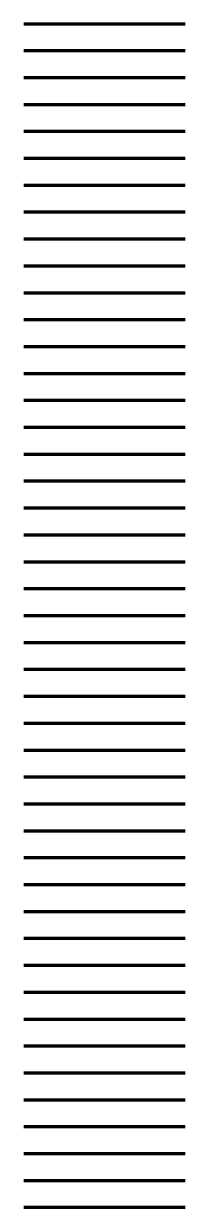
# Model space of a CAD drawing. Header units: metres. Extents: x -170 to 2070, y -13 to 14380.
# Drawn here: x 900 to 1020, y 900 to 1780 of the extents above; entities that cross this region are included whole.
import ezdxf
from ezdxf.lldxf.tags import DXFTag

# ---------------------------------------------------------------- set-up
doc = ezdxf.new("R2010")
doc.units = ezdxf.units.M
for name, color, linetype, lineweight in [('B-OI-KL-ET_HS_MANTELBUIS_PVC_180-RESERVE-G', 7, 'KL-RESERVE-SO', 70), ('B-OI-KL-ET_HS_MANTELBUIS_PVC_200-RESERVE-G', 7, 'KL-RESERVE-SO', 70), ('B-OI-KL-ET_HS_MANTELBUIS_PVC_225-RESERVE-G', 7, 'KL-RESERVE-SO', 70), ('B-OI-KL-ET_HS_MANTELBUIS_PVC_250-RESERVE-G', 7, 'KL-RESERVE-SO', 70), ('B-OI-KL-ET_HS_MANTELBUIS_PVC_280-RESERVE-G', 7, 'KL-RESERVE-SO', 70), ('B-OI-KL-ET_HS_MANTELBUIS_PVC_300-RESERVE-G', 7, 'KL-RESERVE-SO', 70), ('B-OI-KL-ET_HS_MANTELBUIS_PVC_315-RESERVE-G', 7, 'KL-RESERVE-SO', 70), ('B-OI-KL-ET_HS_MANTELBUIS_PVC_400-RESERVE-G', 7, 'KL-RESERVE-SO', 70), ('B-OI-KL-ET_HS_MANTELBUIS_PVC_50-RESERVE-G', 7, 'KL-RESERVE-SO', 70), ('B-OI-KL-ET_HS_MANTELBUIS_PVC_500-RESERVE-G', 7, 'KL-RESERVE-SO', 70), ('B-OI-KL-ET_HS_MANTELBUIS_PVC_63-RESERVE-G', 7, 'KL-RESERVE-SO', 70), ('B-OI-KL-ET_HS_MANTELBUIS_PVC_75-RESERVE-G', 7, 'KL-RESERVE-SO', 70), ('B-OI-KL-ET_HS_MANTELBUIS_PVC_80-RESERVE-G', 7, 'KL-RESERVE-SO', 70), ('B-OI-KL-ET_HS_MANTELBUIS_PVC_90-RESERVE-G', 7, 'KL-RESERVE-SO', 70), ('B-OI-KL-ET_HS_MANTELBUIS_ST-RESERVE-G', 7, 'KL-RESERVE-SO', 70), ('B-OI-KL-ET_HS_MANTELBUIS_ST_100-RESERVE-G', 7, 'KL-RESERVE-SO', 70), ('B-OI-KL-ET_HS_MANTELBUIS_ST_107-RESERVE-G', 7, 'KL-RESERVE-SO', 70), ('B-OI-KL-ET_HS_MANTELBUIS_ST_108-RESERVE-G', 7, 'KL-RESERVE-SO', 70), ('B-OI-KL-ET_HS_MANTELBUIS_ST_110-RESERVE-G', 7, 'KL-RESERVE-SO', 70), ('B-OI-KL-ET_HS_MANTELBUIS_ST_114.3-RESERVE-G', 7, 'KL-RESERVE-SO', 70), ('B-OI-KL-ET_HS_MANTELBUIS_ST_120-RESERVE-G', 7, 'KL-RESERVE-SO', 70), ('B-OI-KL-ET_HS_MANTELBUIS_ST_125-RESERVE-G', 7, 'KL-RESERVE-SO', 70), ('B-OI-KL-ET_HS_MANTELBUIS_ST_133-RESERVE-G', 7, 'KL-RESERVE-SO', 70), ('B-OI-KL-ET_HS_MANTELBUIS_ST_140-RESERVE-G', 7, 'KL-RESERVE-SO', 70), ('B-OI-KL-ET_HS_MANTELBUIS_ST_150-RESERVE-G', 7, 'KL-RESERVE-SO', 70), ('B-OI-KL-ET_HS_MANTELBUIS_ST_159-RESERVE-G', 7, 'KL-RESERVE-SO', 70), ('B-OI-KL-ET_HS_MANTELBUIS_ST_160-RESERVE-G', 7, 'KL-RESERVE-SO', 70), ('B-OI-KL-ET_HS_MANTELBUIS_ST_168.3-RESERVE-G', 7, 'KL-RESERVE-SO', 70), ('B-OI-KL-ET_HS_MANTELBUIS_ST_175-RESERVE-G', 7, 'KL-RESERVE-SO', 70), ('B-OI-KL-ET_HS_MANTELBUIS_ST_200-RESERVE-G', 7, 'KL-RESERVE-SO', 70), ('B-OI-KL-ET_HS_MANTELBUIS_ST_216-RESERVE-G', 7, 'KL-RESERVE-SO', 70), ('B-OI-KL-ET_HS_MANTELBUIS_ST_219.1-RESERVE-G', 7, 'KL-RESERVE-SO', 70), ('B-OI-KL-ET_HS_MANTELBUIS_ST_250-RESERVE-G', 7, 'KL-RESERVE-SO', 70), ('B-OI-KL-ET_HS_MANTELBUIS_ST_260-RESERVE-G', 7, 'KL-RESERVE-SO', 70), ('B-OI-KL-ET_HS_MANTELBUIS_ST_267-RESERVE-G', 7, 'KL-RESERVE-SO', 70), ('B-OI-KL-ET_HS_MANTELBUIS_ST_273-RESERVE-G', 7, 'KL-RESERVE-SO', 70), ('B-OI-KL-ET_HS_MANTELBUIS_ST_280-RESERVE-G', 7, 'KL-RESERVE-SO', 70), ('B-OI-KL-ET_HS_MANTELBUIS_ST_300-RESERVE-G', 7, 'KL-RESERVE-SO', 70), ('B-OI-KL-ET_HS_MANTELBUIS_ST_323.9-RESERVE-G', 7, 'KL-RESERVE-SO', 70), ('B-OI-KL-ET_HS_MANTELBUIS_ST_368-RESERVE-G', 7, 'KL-RESERVE-SO', 70), ('B-OI-KL-ET_HS_MANTELBUIS_ST_40-RESERVE-G', 7, 'KL-RESERVE-SO', 70), ('B-OI-KL-ET_HS_MANTELBUIS_ST_406.4-RESERVE-G', 7, 'KL-RESERVE-SO', 70), ('B-OI-KL-ET_HS_MANTELBUIS_ST_419-RESERVE-G', 7, 'KL-RESERVE-SO', 70), ('B-OI-KL-ET_HS_MANTELBUIS_ST_42.4-RESERVE-G', 7, 'KL-RESERVE-SO', 70), ('B-OI-KL-ET_HS_MANTELBUIS_ST_48.3-RESERVE-G', 7, 'KL-RESERVE-SO', 70)]:
    doc.layers.add(name, color=color, linetype=linetype, lineweight=lineweight)
doc.styles.get("Standard").update_dxf_attribs({"font": 'NLCS-ISO.ttf'})
tags = doc.linetypes.add('KL-RESERVE-SO', pattern='A,7,-2,["RS",Standard,S=1,R=0,X=-1,Y=-0.5],-1.5', length=10.5).pattern_tags.tags
tags[6] = DXFTag(74, 10)

msp = doc.modelspace()

# ---------------------------------------------------------------- linework, layer by layer
at = {"layer": 'B-OI-KL-ET_HS_MANTELBUIS_PVC_180-RESERVE-G'}
msp.add_line((900, 900), (1020, 900), dxfattribs=at)
at = {"layer": 'B-OI-KL-ET_HS_MANTELBUIS_PVC_200-RESERVE-G'}
msp.add_line((900, 920), (1020, 920), dxfattribs=at)
at = {"layer": 'B-OI-KL-ET_HS_MANTELBUIS_PVC_225-RESERVE-G'}
msp.add_line((900, 940), (1020, 940), dxfattribs=at)
at = {"layer": 'B-OI-KL-ET_HS_MANTELBUIS_PVC_250-RESERVE-G'}
msp.add_line((900, 960), (1020, 960), dxfattribs=at)
at = {"layer": 'B-OI-KL-ET_HS_MANTELBUIS_PVC_280-RESERVE-G'}
msp.add_line((900, 980), (1020, 980), dxfattribs=at)
at = {"layer": 'B-OI-KL-ET_HS_MANTELBUIS_PVC_300-RESERVE-G'}
msp.add_line((900, 1000), (1020, 1000), dxfattribs=at)
at = {"layer": 'B-OI-KL-ET_HS_MANTELBUIS_PVC_315-RESERVE-G'}
msp.add_line((900, 1020), (1020, 1020), dxfattribs=at)
at = {"layer": 'B-OI-KL-ET_HS_MANTELBUIS_PVC_400-RESERVE-G'}
msp.add_line((900, 1040), (1020, 1040), dxfattribs=at)
at = {"layer": 'B-OI-KL-ET_HS_MANTELBUIS_PVC_50-RESERVE-G'}
msp.add_line((900, 1060), (1020, 1060), dxfattribs=at)
at = {"layer": 'B-OI-KL-ET_HS_MANTELBUIS_PVC_500-RESERVE-G'}
msp.add_line((900, 1080), (1020, 1080), dxfattribs=at)
at = {"layer": 'B-OI-KL-ET_HS_MANTELBUIS_PVC_63-RESERVE-G'}
msp.add_line((900, 1100), (1020, 1100), dxfattribs=at)
at = {"layer": 'B-OI-KL-ET_HS_MANTELBUIS_PVC_75-RESERVE-G'}
msp.add_line((900, 1120), (1020, 1120), dxfattribs=at)
at = {"layer": 'B-OI-KL-ET_HS_MANTELBUIS_PVC_80-RESERVE-G'}
msp.add_line((900, 1140), (1020, 1140), dxfattribs=at)
at = {"layer": 'B-OI-KL-ET_HS_MANTELBUIS_PVC_90-RESERVE-G'}
msp.add_line((900, 1160), (1020, 1160), dxfattribs=at)
at = {"layer": 'B-OI-KL-ET_HS_MANTELBUIS_ST-RESERVE-G'}
msp.add_line((900, 1180), (1020, 1180), dxfattribs=at)
at = {"layer": 'B-OI-KL-ET_HS_MANTELBUIS_ST_100-RESERVE-G'}
msp.add_line((900, 1200), (1020, 1200), dxfattribs=at)
at = {"layer": 'B-OI-KL-ET_HS_MANTELBUIS_ST_107-RESERVE-G'}
msp.add_line((900, 1220), (1020, 1220), dxfattribs=at)
at = {"layer": 'B-OI-KL-ET_HS_MANTELBUIS_ST_108-RESERVE-G'}
msp.add_line((900, 1240), (1020, 1240), dxfattribs=at)
at = {"layer": 'B-OI-KL-ET_HS_MANTELBUIS_ST_110-RESERVE-G'}
msp.add_line((900, 1260), (1020, 1260), dxfattribs=at)
at = {"layer": 'B-OI-KL-ET_HS_MANTELBUIS_ST_114.3-RESERVE-G'}
msp.add_line((900, 1280), (1020, 1280), dxfattribs=at)
at = {"layer": 'B-OI-KL-ET_HS_MANTELBUIS_ST_120-RESERVE-G'}
msp.add_line((900, 1300), (1020, 1300), dxfattribs=at)
at = {"layer": 'B-OI-KL-ET_HS_MANTELBUIS_ST_125-RESERVE-G'}
msp.add_line((900, 1320), (1020, 1320), dxfattribs=at)
at = {"layer": 'B-OI-KL-ET_HS_MANTELBUIS_ST_133-RESERVE-G'}
msp.add_line((900, 1340), (1020, 1340), dxfattribs=at)
at = {"layer": 'B-OI-KL-ET_HS_MANTELBUIS_ST_140-RESERVE-G'}
msp.add_line((900, 1360), (1020, 1360), dxfattribs=at)
at = {"layer": 'B-OI-KL-ET_HS_MANTELBUIS_ST_150-RESERVE-G'}
msp.add_line((900, 1380), (1020, 1380), dxfattribs=at)
at = {"layer": 'B-OI-KL-ET_HS_MANTELBUIS_ST_159-RESERVE-G'}
msp.add_line((900, 1400), (1020, 1400), dxfattribs=at)
at = {"layer": 'B-OI-KL-ET_HS_MANTELBUIS_ST_160-RESERVE-G'}
msp.add_line((900, 1420), (1020, 1420), dxfattribs=at)
at = {"layer": 'B-OI-KL-ET_HS_MANTELBUIS_ST_168.3-RESERVE-G'}
msp.add_line((900, 1440), (1020, 1440), dxfattribs=at)
at = {"layer": 'B-OI-KL-ET_HS_MANTELBUIS_ST_175-RESERVE-G'}
msp.add_line((900, 1460), (1020, 1460), dxfattribs=at)
at = {"layer": 'B-OI-KL-ET_HS_MANTELBUIS_ST_200-RESERVE-G'}
msp.add_line((900, 1480), (1020, 1480), dxfattribs=at)
at = {"layer": 'B-OI-KL-ET_HS_MANTELBUIS_ST_216-RESERVE-G'}
msp.add_line((900, 1500), (1020, 1500), dxfattribs=at)
at = {"layer": 'B-OI-KL-ET_HS_MANTELBUIS_ST_219.1-RESERVE-G'}
msp.add_line((900, 1520), (1020, 1520), dxfattribs=at)
at = {"layer": 'B-OI-KL-ET_HS_MANTELBUIS_ST_250-RESERVE-G'}
msp.add_line((900, 1540), (1020, 1540), dxfattribs=at)
at = {"layer": 'B-OI-KL-ET_HS_MANTELBUIS_ST_260-RESERVE-G'}
msp.add_line((900, 1560), (1020, 1560), dxfattribs=at)
at = {"layer": 'B-OI-KL-ET_HS_MANTELBUIS_ST_267-RESERVE-G'}
msp.add_line((900, 1580), (1020, 1580), dxfattribs=at)
at = {"layer": 'B-OI-KL-ET_HS_MANTELBUIS_ST_273-RESERVE-G'}
msp.add_line((900, 1600), (1020, 1600), dxfattribs=at)
at = {"layer": 'B-OI-KL-ET_HS_MANTELBUIS_ST_280-RESERVE-G'}
msp.add_line((900, 1620), (1020, 1620), dxfattribs=at)
at = {"layer": 'B-OI-KL-ET_HS_MANTELBUIS_ST_300-RESERVE-G'}
msp.add_line((900, 1640), (1020, 1640), dxfattribs=at)
at = {"layer": 'B-OI-KL-ET_HS_MANTELBUIS_ST_323.9-RESERVE-G'}
msp.add_line((900, 1660), (1020, 1660), dxfattribs=at)
at = {"layer": 'B-OI-KL-ET_HS_MANTELBUIS_ST_368-RESERVE-G'}
msp.add_line((900, 1680), (1020, 1680), dxfattribs=at)
at = {"layer": 'B-OI-KL-ET_HS_MANTELBUIS_ST_40-RESERVE-G'}
msp.add_line((900, 1700), (1020, 1700), dxfattribs=at)
at = {"layer": 'B-OI-KL-ET_HS_MANTELBUIS_ST_406.4-RESERVE-G'}
msp.add_line((900, 1720), (1020, 1720), dxfattribs=at)
at = {"layer": 'B-OI-KL-ET_HS_MANTELBUIS_ST_419-RESERVE-G'}
msp.add_line((900, 1740), (1020, 1740), dxfattribs=at)
at = {"layer": 'B-OI-KL-ET_HS_MANTELBUIS_ST_42.4-RESERVE-G'}
msp.add_line((900, 1760), (1020, 1760), dxfattribs=at)
at = {"layer": 'B-OI-KL-ET_HS_MANTELBUIS_ST_48.3-RESERVE-G'}
msp.add_line((900, 1780), (1020, 1780), dxfattribs=at)

doc.saveas('drawing.dxf')
